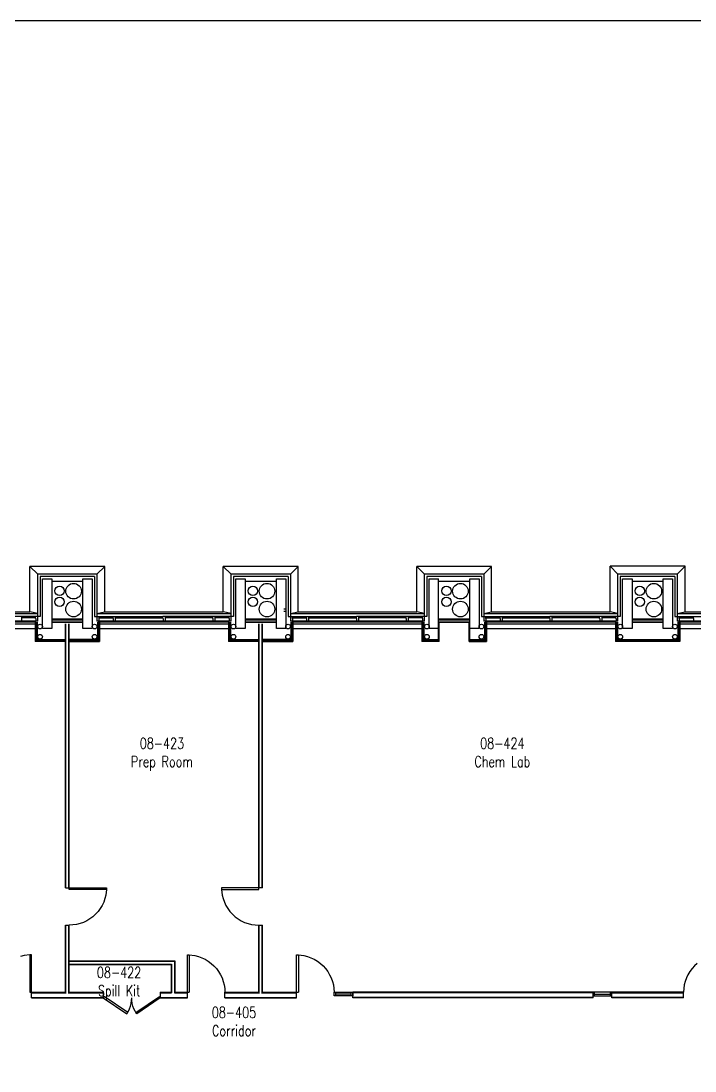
# Model space of a CAD drawing. Extents: x 11182 to 734459, y -1391328 to 152085.
# Drawn here: x 558848 to 580451, y -843346 to -809666 of the extents above; entities that cross this region are included whole.
import ezdxf
from ezdxf.enums import TextEntityAlignment as Align

# ---------------------------------------------------------------- set-up
doc = ezdxf.new("R2010")
doc.units = 0
doc.header["$LTSCALE"] = 500
doc.header["$MEASUREMENT"] = 0
doc.layers.add('0_Defpoints', color=106, linetype='CONTINUOUS', plot=False)
for name, color, linetype in [('0_room_data', 7, 'CONTINUOUS'), ('1_Wall_Exist', 251, 'CONTINUOUS'), ('3_Text', 7, 'CONTINUOUS')]:
    doc.layers.add(name, color=color, linetype=linetype)
doc.styles.add('1_200', font='simplex.shx', dxfattribs={"width": 0.75, "height": 460})

# ---------------------------------------------------------------- blocks, each defined once
blk = doc.blocks.new('room_data')
at = {"layer": '3_Text', "style": '1_200', "width": 0.75}
for tag, p in [('ROOMNUM', (0, 0)), ('ROOMUSE', (0, -575))]:
    blk.add_attdef(tag, text='', height=345, dxfattribs=at).set_placement(p, align=Align.MIDDLE_CENTER)

msp = doc.modelspace()

# ---------------------------------------------------------------- linework, layer by layer
at = {"layer": '0_Defpoints'}
msp.add_lwpolyline([(517676, -809666), (517676, -875369), (619216, -875369), (619216, -809666)], close=True, dxfattribs=at)
at = {"layer": '1_Wall_Exist'}
for p, q in [((559133, -828617), (559133, -827162)), ((561533, -827162), (559133, -827162)), ((559133, -827162), (559383, -827412)), ((561533, -827162), (561283, -827412)), ((561533, -828617), (561533, -827162)), ((565333, -828617), (565333, -827162)), ((567733, -827162), (565333, -827162)), ((565333, -827162), (565583, -827412)), ((567733, -827162), (567483, -827412)), ((567733, -828617), (567733, -827162)), ((571533, -828617), (571533, -827162)), ((573933, -827162), (571533, -827162)), ((571533, -827162), (571783, -827412)), ((573933, -827162), (573683, -827412)), ((573933, -828617), (573933, -827162)), ((577733, -828617), (577733, -827155)), ((580133, -827155), (577733, -827155)), ((577733, -827155), (577983, -827412)), ((580133, -827155), (579883, -827412)), ((580133, -828617), (580133, -827155)), ((561283, -827405), (559383, -827405)), ((559383, -828917), (559383, -827405)), ((561208, -827480), (559458, -827480)), ((559458, -827480), (559458, -828765)), ((561208, -827480), (561208, -828765)), ((561283, -827405), (561283, -828917)), ((567483, -827405), (565583, -827405)), ((565583, -828917), (565583, -827405)), ((567408, -827480), (565658, -827480)), ((565658, -827480), (565658, -828765)), ((567408, -827480), (567408, -828765)), ((567483, -827405), (567483, -828917)), ((573683, -827405), (571783, -827405)), ((571783, -828917), (571783, -827405)), ((573608, -827480), (571858, -827480)), ((571858, -827480), (571858, -828765)), ((573608, -827480), (573608, -828765)), ((573683, -827405), (573683, -828917)), ((579883, -827405), (577983, -827405)), ((577983, -828917), (577983, -827405)), ((579808, -827480), (578058, -827480)), ((578058, -827480), (578058, -828765)), ((579808, -827480), (579808, -828765)), ((579883, -827405), (579883, -828917)), ((559533, -829155), (559533, -827555)), ((559533, -827555), (559833, -827555)), ((559833, -827555), (559833, -829155)), ((559833, -827630), (560833, -827630)), ((560833, -829155), (560833, -827555)), ((560833, -827555), (561133, -827555)), ((561133, -827555), (561133, -829155)), ((565733, -829155), (565733, -827555)), ((565733, -827555), (566033, -827555)), ((566033, -827555), (566033, -829155)), ((566033, -827630), (567033, -827630)), ((567033, -829155), (567033, -827555)), ((567033, -827555), (567333, -827555)), ((567333, -827555), (567333, -829155)), ((571933, -829155), (571933, -827555)), ((571933, -827555), (572233, -827555)), ((572233, -829553), (572233, -827555)), ((572233, -827630), (573233, -827630)), ((573233, -827555), (573533, -827555)), ((573233, -829553), (573233, -827555)), ((573533, -827555), (573533, -829155)), ((578133, -829155), (578133, -827555)), ((578133, -827555), (578433, -827555)), ((578433, -827555), (578433, -829155)), ((578433, -827630), (579433, -827630)), ((579433, -829155), (579433, -827555)), ((579433, -827555), (579733, -827555)), ((579733, -827555), (579733, -829155)), ((555083, -828667), (559383, -828667)), ((555333, -828617), (559133, -828617)), ((559458, -828765), (557267, -828765)), ((558862, -828765), (558862, -828917)), ((559317, -828790), (558862, -828790)), ((559317, -828815), (558862, -828815)), ((559383, -828667), (559133, -828617)), ((559315, -828790), (559317, -828777)), ((559317, -828828), (559315, -828815)), ((559317, -828828), (559317, -828765)), ((559320, -828828), (559317, -828828)), ((559320, -828828), (559320, -828917)), ((561208, -828765), (563399, -828765)), ((561283, -828667), (561533, -828617)), ((561283, -828667), (565583, -828667)), ((561346, -828790), (561802, -828790)), ((561346, -828815), (561802, -828815)), ((561346, -828828), (561346, -828917)), ((561346, -828828), (561349, -828828)), ((561349, -828828), (561349, -828765)), ((561352, -828790), (561349, -828777)), ((561349, -828828), (561352, -828815)), ((561533, -828617), (565333, -828617)), ((561799, -828790), (561802, -828777)), ((561802, -828828), (561799, -828815)), ((561802, -828828), (561802, -828765)), ((561804, -828828), (561802, -828828)), ((561804, -828828), (561804, -828917)), ((561868, -828765), (561868, -828917)), ((561868, -828790), (563399, -828790)), ((561868, -828815), (563399, -828815)), ((563396, -828790), (563399, -828777)), ((563399, -828828), (563396, -828815)), ((563465, -828765), (563399, -828765)), ((563399, -828828), (563399, -828765)), ((563402, -828828), (563399, -828828)), ((563402, -828828), (563402, -828917)), ((563465, -828765), (563465, -828917)), ((565658, -828765), (563467, -828765)), ((564996, -828790), (563467, -828790)), ((564996, -828815), (563467, -828815)), ((564994, -828790), (564996, -828777)), ((564996, -828828), (564994, -828815)), ((564996, -828828), (564996, -828765)), ((564999, -828828), (564996, -828828)), ((564999, -828828), (564999, -828917)), ((565062, -828765), (565062, -828917)), ((565517, -828790), (565062, -828790)), ((565517, -828815), (565062, -828815)), ((565583, -828667), (565333, -828617)), ((565515, -828790), (565517, -828777)), ((565517, -828828), (565515, -828815)), ((565517, -828828), (565517, -828765)), ((565520, -828828), (565517, -828828)), ((565520, -828828), (565520, -828917)), ((567273, -828524), (567323, -828524)), ((567273, -828599), (567323, -828599)), ((567408, -828765), (569599, -828765)), ((567483, -828667), (567733, -828617)), ((567483, -828667), (571783, -828667)), ((567546, -828790), (568002, -828790)), ((567546, -828815), (568002, -828815)), ((567546, -828828), (567546, -828917)), ((567546, -828828), (567549, -828828)), ((567549, -828828), (567549, -828765)), ((567552, -828790), (567549, -828777)), ((567549, -828828), (567552, -828815)), ((567733, -828617), (571533, -828617)), ((567999, -828790), (568002, -828777)), ((568002, -828828), (567999, -828815)), ((568002, -828828), (568002, -828765)), ((568004, -828828), (568002, -828828)), ((568004, -828828), (568004, -828917)), ((568068, -828765), (568068, -828917)), ((568068, -828790), (569599, -828790)), ((568068, -828815), (569599, -828815)), ((569596, -828790), (569599, -828777)), ((569599, -828828), (569596, -828815)), ((569665, -828765), (569599, -828765)), ((569599, -828828), (569599, -828765)), ((569602, -828828), (569599, -828828)), ((569602, -828828), (569602, -828917)), ((569665, -828765), (569665, -828917)), ((571858, -828765), (569667, -828765)), ((571196, -828790), (569667, -828790)), ((571196, -828815), (569667, -828815)), ((571194, -828790), (571196, -828777)), ((571196, -828828), (571194, -828815)), ((571196, -828828), (571196, -828765)), ((571199, -828828), (571196, -828828)), ((571199, -828828), (571199, -828917)), ((571262, -828765), (571262, -828917)), ((571717, -828790), (571262, -828790)), ((571717, -828815), (571262, -828815)), ((571783, -828667), (571533, -828617)), ((571715, -828790), (571717, -828777)), ((571717, -828828), (571715, -828815)), ((571717, -828828), (571717, -828765)), ((571720, -828828), (571717, -828828)), ((571720, -828828), (571720, -828917)), ((573608, -828765), (575799, -828765)), ((573683, -828667), (573933, -828617)), ((573683, -828667), (577983, -828667)), ((573746, -828790), (574202, -828790)), ((573746, -828815), (574202, -828815)), ((573746, -828828), (573746, -828917)), ((573746, -828828), (573749, -828828)), ((573749, -828828), (573749, -828765)), ((573752, -828790), (573749, -828777)), ((573749, -828828), (573752, -828815)), ((573933, -828617), (577733, -828617)), ((574199, -828790), (574202, -828777)), ((574202, -828828), (574199, -828815)), ((574202, -828828), (574202, -828765)), ((574204, -828828), (574202, -828828)), ((574204, -828828), (574204, -828917)), ((574268, -828765), (574268, -828917)), ((574268, -828790), (575799, -828790)), ((574268, -828815), (575799, -828815)), ((575796, -828790), (575799, -828777)), ((575799, -828828), (575796, -828815)), ((575865, -828765), (575799, -828765)), ((575799, -828828), (575799, -828765)), ((575802, -828828), (575799, -828828)), ((575802, -828828), (575802, -828917)), ((575865, -828765), (575865, -828917)), ((578058, -828765), (575867, -828765)), ((577396, -828790), (575867, -828790)), ((577396, -828815), (575867, -828815)), ((577394, -828790), (577396, -828777)), ((577396, -828828), (577394, -828815)), ((577396, -828828), (577396, -828765)), ((577399, -828828), (577396, -828828)), ((577399, -828828), (577399, -828917)), ((577462, -828765), (577462, -828917)), ((577917, -828790), (577462, -828790)), ((577917, -828815), (577462, -828815)), ((577983, -828667), (577733, -828617)), ((577915, -828790), (577917, -828777)), ((577917, -828828), (577915, -828815)), ((577917, -828828), (577917, -828765)), ((577920, -828828), (577917, -828828)), ((577920, -828828), (577920, -828917)), ((579808, -828765), (581928, -828765)), ((579883, -828667), (580133, -828617)), ((579883, -828667), (584183, -828667)), ((579946, -828790), (580402, -828790)), ((579946, -828815), (580402, -828815)), ((579946, -828828), (579946, -828917)), ((579946, -828828), (579949, -828828)), ((579949, -828828), (579949, -828765)), ((579952, -828790), (579949, -828777)), ((579949, -828828), (579952, -828815)), ((580133, -828617), (583933, -828617)), ((580399, -828790), (580402, -828777)), ((580402, -828828), (580399, -828815)), ((580402, -828828), (580402, -828765)), ((580404, -828828), (580402, -828828)), ((580404, -828828), (580404, -828917)), ((559320, -828944), (555146, -828944)), ((555146, -829001), (559320, -829001)), ((555165, -829155), (559301, -829155)), ((559383, -828917), (557202, -828917)), ((559301, -828944), (559301, -829572)), ((559320, -828944), (559320, -829553)), ((559342, -828944), (559342, -829530)), ((559364, -828944), (559364, -829530)), ((559833, -829155), (559533, -829155)), ((560833, -828855), (559833, -828855)), ((560833, -828880), (559833, -828880)), ((560833, -828944), (559833, -828944)), ((560833, -828960), (559833, -828960)), ((560274, -837468), (560274, -829001)), ((560287, -837468), (560287, -829001)), ((560379, -837468), (560379, -829001)), ((560392, -837525), (560392, -829001)), ((561133, -829155), (560833, -829155)), ((563401, -828917), (561283, -828917)), ((561302, -828944), (561302, -829530)), ((561324, -828944), (561324, -829530)), ((561324, -828944), (561346, -828944)), ((561324, -828953), (561324, -828944)), ((561331, -828953), (561324, -828953)), ((561324, -828976), (561324, -828985)), ((561331, -828976), (561324, -828976)), ((561324, -828985), (561346, -828985)), ((561327, -828947), (561344, -828947)), ((561327, -828951), (561327, -828947)), ((561331, -828951), (561327, -828951)), ((561331, -828978), (561327, -828978)), ((561327, -828978), (561327, -828982)), ((561327, -828982), (561344, -828982)), ((561331, -828951), (561331, -828953)), ((561331, -828976), (561331, -828978)), ((561344, -828947), (561344, -828982)), ((561346, -828944), (561346, -829553)), ((565520, -828944), (561346, -828944)), ((561346, -828944), (561346, -828985)), ((561346, -829001), (565520, -829001)), ((561365, -828944), (561365, -829572)), ((561365, -829155), (565501, -829155)), ((565583, -828917), (563402, -828917)), ((565501, -828944), (565501, -829572)), ((565520, -828944), (565520, -829553)), ((565542, -828944), (565542, -829530)), ((565564, -828944), (565564, -829530)), ((566033, -829155), (565733, -829155)), ((567033, -828855), (566033, -828855)), ((567033, -828880), (566033, -828880)), ((567033, -828944), (566033, -828944)), ((567033, -828960), (566033, -828960)), ((566474, -837525), (566474, -829001)), ((566487, -837468), (566487, -829001)), ((566579, -837468), (566579, -829001)), ((566592, -837468), (566592, -829001)), ((567333, -829155), (567033, -829155)), ((569601, -828917), (567483, -828917)), ((567502, -828944), (567502, -829530)), ((567524, -828944), (567524, -829530)), ((567524, -828944), (567546, -828944)), ((567524, -828953), (567524, -828944)), ((567531, -828953), (567524, -828953)), ((567524, -828976), (567524, -828985)), ((567531, -828976), (567524, -828976)), ((567524, -828985), (567546, -828985)), ((567527, -828947), (567544, -828947)), ((567527, -828951), (567527, -828947)), ((567531, -828951), (567527, -828951)), ((567531, -828978), (567527, -828978)), ((567527, -828978), (567527, -828982)), ((567527, -828982), (567544, -828982)), ((567531, -828951), (567531, -828953)), ((567531, -828976), (567531, -828978)), ((567544, -828947), (567544, -828982)), ((567546, -828944), (567546, -829553)), ((571720, -828944), (567546, -828944)), ((567546, -828944), (567546, -828985)), ((567546, -829001), (571720, -829001)), ((567565, -828944), (567565, -829572)), ((567565, -829155), (571701, -829155)), ((571783, -828917), (569602, -828917)), ((571701, -828944), (571701, -829572)), ((571720, -828944), (571720, -829553)), ((571720, -828944), (571720, -828985)), ((571742, -828944), (571720, -828944)), ((571742, -828985), (571720, -828985)), ((571723, -828947), (571723, -828982)), ((571739, -828947), (571723, -828947)), ((571739, -828982), (571723, -828982)), ((571735, -828951), (571735, -828953)), ((571735, -828951), (571739, -828951)), ((571735, -828953), (571742, -828953)), ((571735, -828976), (571742, -828976)), ((571735, -828976), (571735, -828978)), ((571735, -828978), (571739, -828978)), ((571739, -828951), (571739, -828947)), ((571739, -828978), (571739, -828982)), ((571742, -828944), (571742, -829530)), ((571742, -828953), (571742, -828944)), ((571742, -828976), (571742, -828985)), ((571764, -828944), (571764, -829530)), ((572233, -829155), (571933, -829155)), ((573233, -828855), (572233, -828855)), ((573233, -828880), (572233, -828880)), ((573233, -828944), (572233, -828944)), ((573233, -828960), (572233, -828960)), ((572252, -829572), (572252, -828960)), ((573214, -829572), (573214, -828960)), ((573533, -829155), (573233, -829155)), ((575801, -828917), (573683, -828917)), ((573702, -828944), (573702, -829530)), ((573724, -828944), (573724, -829530)), ((573724, -828944), (573746, -828944)), ((573724, -828953), (573724, -828944)), ((573731, -828953), (573724, -828953)), ((573731, -828976), (573724, -828976)), ((573724, -828976), (573724, -828985)), ((573724, -828985), (573746, -828985)), ((573727, -828951), (573727, -828947)), ((573727, -828947), (573744, -828947)), ((573731, -828951), (573727, -828951)), ((573731, -828978), (573727, -828978)), ((573727, -828978), (573727, -828982)), ((573727, -828982), (573744, -828982)), ((573731, -828951), (573731, -828953)), ((573731, -828976), (573731, -828978)), ((573744, -828947), (573744, -828982)), ((573746, -828944), (573746, -829553)), ((577920, -828944), (573746, -828944)), ((573746, -828944), (573746, -828985)), ((573746, -829001), (577920, -829001)), ((573765, -828944), (573765, -829572)), ((573765, -829155), (577901, -829155)), ((577983, -828917), (575802, -828917)), ((577901, -828944), (577901, -829572)), ((577920, -828944), (577920, -829553)), ((577942, -828944), (577942, -829530)), ((577964, -828944), (577964, -829530)), ((578433, -829155), (578133, -829155)), ((579433, -828855), (578433, -828855)), ((579433, -828880), (578433, -828880)), ((579433, -828944), (578433, -828944)), ((579433, -828960), (578433, -828960)), ((579733, -829155), (579433, -829155)), ((581930, -828917), (579883, -828917)), ((579902, -828944), (579902, -829530)), ((579924, -828944), (579924, -829530)), ((579924, -828944), (579946, -828944)), ((579924, -828953), (579924, -828944)), ((579931, -828953), (579924, -828953)), ((579924, -828976), (579924, -828985)), ((579931, -828976), (579924, -828976)), ((579924, -828985), (579946, -828985)), ((579927, -828947), (579944, -828947)), ((579927, -828951), (579927, -828947)), ((579931, -828951), (579927, -828951)), ((579931, -828978), (579927, -828978)), ((579927, -828978), (579927, -828982)), ((579927, -828982), (579944, -828982)), ((579931, -828951), (579931, -828953)), ((579931, -828976), (579931, -828978)), ((579944, -828947), (579944, -828982)), ((584183, -828944), (579946, -828944)), ((579946, -828944), (579946, -829553)), ((579946, -828944), (579946, -828985)), ((579946, -829001), (584183, -829001)), ((579965, -828944), (579965, -829572)), ((579965, -829155), (581838, -829155)), ((559342, -829489), (559320, -829489)), ((559320, -829489), (559320, -829553)), ((559320, -829508), (560274, -829508)), ((559323, -829492), (559323, -829528)), ((559339, -829492), (559323, -829492)), ((559335, -829496), (559339, -829496)), ((559335, -829496), (559335, -829499)), ((559335, -829499), (559342, -829499)), ((559335, -829521), (559342, -829521)), ((559335, -829521), (559335, -829523)), ((559339, -829496), (559339, -829492)), ((559342, -829499), (559342, -829489)), ((559342, -829521), (559342, -829530)), ((561346, -829508), (560392, -829508)), ((561324, -829489), (561346, -829489)), ((561324, -829499), (561324, -829489)), ((561331, -829499), (561324, -829499)), ((561324, -829521), (561324, -829530)), ((561331, -829521), (561324, -829521)), ((561327, -829492), (561344, -829492)), ((561327, -829496), (561327, -829492)), ((561331, -829496), (561327, -829496)), ((561331, -829496), (561331, -829499)), ((561331, -829521), (561331, -829523)), ((561344, -829492), (561344, -829528)), ((561346, -829489), (561346, -829553)), ((565542, -829489), (565520, -829489)), ((565520, -829489), (565520, -829553)), ((565520, -829508), (566474, -829508)), ((565523, -829492), (565523, -829528)), ((565539, -829492), (565523, -829492)), ((565535, -829496), (565539, -829496)), ((565535, -829496), (565535, -829499)), ((565535, -829499), (565542, -829499)), ((565535, -829521), (565542, -829521)), ((565535, -829521), (565535, -829523)), ((565539, -829496), (565539, -829492)), ((565542, -829499), (565542, -829489)), ((565542, -829521), (565542, -829530)), ((567546, -829508), (566592, -829508)), ((567524, -829489), (567546, -829489)), ((567524, -829499), (567524, -829489)), ((567531, -829499), (567524, -829499)), ((567524, -829521), (567524, -829530)), ((567531, -829521), (567524, -829521)), ((567527, -829492), (567544, -829492)), ((567527, -829496), (567527, -829492)), ((567531, -829496), (567527, -829496)), ((567531, -829496), (567531, -829499)), ((567531, -829521), (567531, -829523)), ((567544, -829492), (567544, -829528)), ((567546, -829489), (567546, -829553)), ((571742, -829489), (571720, -829489)), ((571720, -829489), (571720, -829553)), ((571720, -829508), (572233, -829508)), ((571739, -829492), (571723, -829492)), ((571723, -829492), (571723, -829528)), ((571735, -829496), (571739, -829496)), ((571735, -829496), (571735, -829499)), ((571735, -829499), (571742, -829499)), ((571735, -829521), (571742, -829521)), ((571735, -829521), (571735, -829523)), ((571739, -829496), (571739, -829492)), ((571742, -829499), (571742, -829489)), ((571742, -829521), (571742, -829530)), ((573233, -829508), (573724, -829508)), ((573724, -829499), (573724, -829489)), ((573724, -829489), (573746, -829489)), ((573731, -829499), (573724, -829499)), ((573724, -829521), (573724, -829530)), ((573731, -829521), (573724, -829521)), ((573727, -829492), (573744, -829492)), ((573727, -829496), (573727, -829492)), ((573731, -829496), (573727, -829496)), ((573731, -829496), (573731, -829499)), ((573731, -829521), (573731, -829523)), ((573744, -829492), (573744, -829528)), ((573746, -829489), (573746, -829553)), ((577942, -829489), (577920, -829489)), ((577920, -829489), (577920, -829553)), ((577920, -829508), (579946, -829508)), ((577923, -829492), (577923, -829528)), ((577939, -829492), (577923, -829492)), ((577935, -829496), (577939, -829496)), ((577935, -829496), (577935, -829499)), ((577935, -829499), (577942, -829499)), ((577935, -829521), (577942, -829521)), ((577935, -829521), (577935, -829523)), ((577939, -829496), (577939, -829492)), ((577942, -829499), (577942, -829489)), ((577942, -829521), (577942, -829530)), ((579924, -829489), (579946, -829489)), ((579924, -829499), (579924, -829489)), ((579931, -829499), (579924, -829499)), ((579924, -829521), (579924, -829530)), ((579931, -829521), (579924, -829521)), ((579927, -829492), (579944, -829492)), ((579927, -829496), (579927, -829492)), ((579931, -829496), (579927, -829496)), ((579931, -829496), (579931, -829499)), ((579931, -829521), (579931, -829523)), ((579944, -829492), (579944, -829528)), ((579946, -829489), (579946, -829553)), ((560274, -829572), (559301, -829572)), ((559342, -829530), (559320, -829530)), ((560274, -829553), (559320, -829553)), ((559361, -829553), (559320, -829553)), ((559339, -829528), (559323, -829528)), ((559323, -829533), (559323, -829550)), ((559327, -829533), (559323, -829533)), ((559358, -829550), (559323, -829550)), ((559327, -829537), (559327, -829533)), ((559329, -829537), (559327, -829537)), ((559329, -829530), (560274, -829530)), ((559329, -829537), (559329, -829530)), ((559335, -829523), (559339, -829523)), ((559339, -829523), (559339, -829528)), ((559352, -829530), (559361, -829530)), ((559352, -829537), (559352, -829530)), ((559354, -829537), (559352, -829537)), ((559354, -829537), (559354, -829533)), ((559354, -829533), (559358, -829533)), ((559358, -829533), (559358, -829550)), ((559361, -829530), (559361, -829553)), ((559776, -829530), (559776, -829553)), ((559786, -829530), (559776, -829530)), ((559818, -829553), (559776, -829553)), ((559779, -829533), (559779, -829550)), ((559783, -829533), (559779, -829533)), ((559815, -829550), (559779, -829550)), ((559783, -829537), (559783, -829533)), ((559786, -829537), (559783, -829537)), ((559786, -829537), (559786, -829530)), ((559808, -829530), (559818, -829530)), ((559808, -829537), (559808, -829530)), ((559811, -829537), (559808, -829537)), ((559811, -829537), (559811, -829533)), ((559811, -829533), (559815, -829533)), ((559815, -829533), (559815, -829550)), ((559818, -829530), (559818, -829553)), ((560233, -829530), (560233, -829553)), ((560242, -829530), (560233, -829530)), ((560274, -829553), (560233, -829553)), ((560236, -829533), (560236, -829550)), ((560240, -829533), (560236, -829533)), ((560271, -829550), (560236, -829550)), ((560240, -829537), (560240, -829533)), ((560242, -829537), (560240, -829537)), ((560242, -829537), (560242, -829530)), ((560265, -829530), (560274, -829530)), ((560265, -829537), (560265, -829530)), ((560267, -829537), (560265, -829537)), ((560267, -829537), (560267, -829533)), ((560267, -829533), (560271, -829533)), ((560271, -829533), (560271, -829550)), ((560274, -829530), (560274, -829553)), ((561337, -829530), (560392, -829530)), ((560392, -829530), (560392, -829553)), ((560402, -829530), (560392, -829530)), ((560392, -829553), (561346, -829553)), ((560392, -829553), (560433, -829553)), ((560392, -829572), (561365, -829572)), ((560395, -829533), (560395, -829550)), ((560399, -829533), (560395, -829533)), ((560395, -829550), (560431, -829550)), ((560399, -829537), (560399, -829533)), ((560399, -829537), (560402, -829537)), ((560402, -829537), (560402, -829530)), ((560424, -829530), (560433, -829530)), ((560424, -829537), (560424, -829530)), ((560424, -829537), (560427, -829537)), ((560427, -829537), (560427, -829533)), ((560427, -829533), (560431, -829533)), ((560431, -829533), (560431, -829550)), ((560433, -829530), (560433, -829553)), ((560849, -829530), (560849, -829553)), ((560858, -829530), (560849, -829530)), ((560849, -829553), (560890, -829553)), ((560851, -829533), (560851, -829550)), ((560856, -829533), (560851, -829533)), ((560851, -829550), (560887, -829550)), ((560856, -829537), (560856, -829533)), ((560856, -829537), (560858, -829537)), ((560858, -829537), (560858, -829530)), ((560880, -829530), (560890, -829530)), ((560880, -829537), (560880, -829530)), ((560880, -829537), (560883, -829537)), ((560883, -829537), (560883, -829533)), ((560883, -829533), (560887, -829533)), ((560887, -829533), (560887, -829550)), ((560890, -829530), (560890, -829553)), ((561305, -829530), (561305, -829553)), ((561315, -829530), (561305, -829530)), ((561305, -829553), (561346, -829553)), ((561308, -829533), (561308, -829550)), ((561312, -829533), (561308, -829533)), ((561308, -829550), (561344, -829550)), ((561312, -829537), (561312, -829533)), ((561312, -829537), (561315, -829537)), ((561315, -829537), (561315, -829530)), ((561324, -829530), (561346, -829530)), ((561331, -829523), (561327, -829523)), ((561327, -829523), (561327, -829528)), ((561327, -829528), (561344, -829528)), ((561337, -829537), (561337, -829530)), ((561337, -829537), (561340, -829537)), ((561340, -829537), (561340, -829533)), ((561340, -829533), (561344, -829533)), ((561344, -829533), (561344, -829550)), ((566474, -829572), (565501, -829572)), ((565542, -829530), (565520, -829530)), ((566474, -829553), (565520, -829553)), ((565561, -829553), (565520, -829553)), ((565539, -829528), (565523, -829528)), ((565523, -829533), (565523, -829550)), ((565527, -829533), (565523, -829533)), ((565558, -829550), (565523, -829550)), ((565527, -829537), (565527, -829533)), ((565529, -829537), (565527, -829537)), ((565529, -829530), (566474, -829530)), ((565529, -829537), (565529, -829530)), ((565535, -829523), (565539, -829523)), ((565539, -829523), (565539, -829528)), ((565552, -829530), (565561, -829530)), ((565552, -829537), (565552, -829530)), ((565554, -829537), (565552, -829537)), ((565554, -829537), (565554, -829533)), ((565554, -829533), (565558, -829533)), ((565558, -829533), (565558, -829550)), ((565561, -829530), (565561, -829553)), ((565976, -829530), (565976, -829553)), ((565986, -829530), (565976, -829530)), ((566018, -829553), (565976, -829553)), ((565979, -829533), (565979, -829550)), ((565983, -829533), (565979, -829533)), ((566015, -829550), (565979, -829550)), ((565983, -829537), (565983, -829533)), ((565986, -829537), (565983, -829537)), ((565986, -829537), (565986, -829530)), ((566008, -829530), (566018, -829530)), ((566008, -829537), (566008, -829530)), ((566011, -829537), (566008, -829537)), ((566011, -829537), (566011, -829533)), ((566011, -829533), (566015, -829533)), ((566015, -829533), (566015, -829550)), ((566018, -829530), (566018, -829553)), ((566433, -829530), (566433, -829553)), ((566442, -829530), (566433, -829530)), ((566474, -829553), (566433, -829553)), ((566436, -829533), (566436, -829550)), ((566440, -829533), (566436, -829533)), ((566471, -829550), (566436, -829550)), ((566440, -829537), (566440, -829533)), ((566442, -829537), (566440, -829537)), ((566442, -829537), (566442, -829530)), ((566465, -829530), (566474, -829530)), ((566465, -829537), (566465, -829530)), ((566467, -829537), (566465, -829537)), ((566467, -829537), (566467, -829533)), ((566467, -829533), (566471, -829533)), ((566471, -829533), (566471, -829550)), ((566474, -829530), (566474, -829553)), ((567537, -829530), (566592, -829530)), ((566592, -829530), (566592, -829553)), ((566602, -829530), (566592, -829530)), ((566592, -829553), (567546, -829553)), ((566592, -829553), (566633, -829553)), ((566592, -829572), (567565, -829572)), ((566595, -829533), (566595, -829550)), ((566599, -829533), (566595, -829533)), ((566595, -829550), (566631, -829550)), ((566599, -829537), (566599, -829533)), ((566599, -829537), (566602, -829537)), ((566602, -829537), (566602, -829530)), ((566624, -829530), (566633, -829530)), ((566624, -829537), (566624, -829530)), ((566624, -829537), (566627, -829537)), ((566627, -829537), (566627, -829533)), ((566627, -829533), (566631, -829533)), ((566631, -829533), (566631, -829550)), ((566633, -829530), (566633, -829553)), ((567049, -829530), (567049, -829553)), ((567058, -829530), (567049, -829530)), ((567049, -829553), (567090, -829553)), ((567051, -829533), (567051, -829550)), ((567056, -829533), (567051, -829533)), ((567051, -829550), (567087, -829550)), ((567056, -829537), (567056, -829533)), ((567056, -829537), (567058, -829537)), ((567058, -829537), (567058, -829530)), ((567080, -829530), (567090, -829530)), ((567080, -829537), (567080, -829530)), ((567080, -829537), (567083, -829537)), ((567083, -829537), (567083, -829533)), ((567083, -829533), (567087, -829533)), ((567087, -829533), (567087, -829550)), ((567090, -829530), (567090, -829553)), ((567505, -829530), (567505, -829553)), ((567515, -829530), (567505, -829530)), ((567505, -829553), (567546, -829553)), ((567508, -829533), (567508, -829550)), ((567512, -829533), (567508, -829533)), ((567508, -829550), (567544, -829550)), ((567512, -829537), (567512, -829533)), ((567512, -829537), (567515, -829537)), ((567515, -829537), (567515, -829530)), ((567524, -829530), (567546, -829530)), ((567531, -829523), (567527, -829523)), ((567527, -829523), (567527, -829528)), ((567527, -829528), (567544, -829528)), ((567537, -829537), (567537, -829530)), ((567537, -829537), (567540, -829537)), ((567540, -829537), (567540, -829533)), ((567540, -829533), (567544, -829533)), ((567544, -829533), (567544, -829550)), ((572252, -829572), (571701, -829572)), ((571742, -829530), (571720, -829530)), ((572233, -829553), (571720, -829553)), ((571761, -829553), (571720, -829553)), ((571739, -829528), (571723, -829528)), ((571727, -829533), (571723, -829533)), ((571723, -829533), (571723, -829550)), ((571758, -829550), (571723, -829550)), ((571727, -829537), (571727, -829533)), ((571729, -829537), (571727, -829537)), ((571729, -829530), (572224, -829530)), ((571729, -829537), (571729, -829530)), ((571735, -829523), (571739, -829523)), ((571739, -829523), (571739, -829528)), ((571752, -829537), (571752, -829530)), ((571752, -829530), (571761, -829530)), ((571754, -829537), (571752, -829537)), ((571754, -829537), (571754, -829533)), ((571754, -829533), (571758, -829533)), ((571758, -829533), (571758, -829550)), ((571761, -829530), (571761, -829553)), ((572192, -829530), (572192, -829553)), ((572201, -829530), (572192, -829530)), ((572233, -829553), (572192, -829553)), ((572195, -829533), (572195, -829550)), ((572199, -829533), (572195, -829533)), ((572230, -829550), (572195, -829550)), ((572199, -829537), (572199, -829533)), ((572201, -829537), (572199, -829537)), ((572201, -829537), (572201, -829530)), ((572224, -829537), (572224, -829530)), ((572224, -829530), (572233, -829530)), ((572226, -829537), (572224, -829537)), ((572226, -829537), (572226, -829533)), ((572226, -829533), (572230, -829533)), ((572230, -829533), (572230, -829550)), ((572233, -829530), (572233, -829553)), ((573214, -829572), (573765, -829572)), ((573233, -829530), (573233, -829553)), ((573243, -829530), (573233, -829530)), ((573233, -829553), (573746, -829553)), ((573274, -829553), (573233, -829553)), ((573236, -829533), (573236, -829550)), ((573240, -829533), (573236, -829533)), ((573272, -829550), (573236, -829550)), ((573240, -829537), (573240, -829533)), ((573243, -829537), (573240, -829537)), ((573243, -829530), (573724, -829530)), ((573243, -829537), (573243, -829530)), ((573265, -829530), (573274, -829530)), ((573265, -829537), (573265, -829530)), ((573268, -829537), (573265, -829537)), ((573268, -829537), (573268, -829533)), ((573268, -829533), (573272, -829533)), ((573272, -829533), (573272, -829550)), ((573274, -829530), (573274, -829553)), ((573705, -829530), (573705, -829553)), ((573715, -829530), (573705, -829530)), ((573746, -829553), (573705, -829553)), ((573708, -829533), (573708, -829550)), ((573712, -829533), (573708, -829533)), ((573744, -829550), (573708, -829550)), ((573712, -829537), (573712, -829533)), ((573715, -829537), (573712, -829537)), ((573715, -829537), (573715, -829530)), ((573724, -829530), (573746, -829530)), ((573731, -829523), (573727, -829523)), ((573727, -829523), (573727, -829528)), ((573727, -829528), (573744, -829528)), ((573737, -829537), (573737, -829530)), ((573740, -829537), (573737, -829537)), ((573740, -829537), (573740, -829533)), ((573740, -829533), (573744, -829533)), ((573744, -829533), (573744, -829550)), ((579965, -829572), (577901, -829572)), ((577942, -829530), (577920, -829530)), ((579946, -829553), (577920, -829553)), ((577961, -829553), (577920, -829553)), ((577939, -829528), (577923, -829528)), ((577923, -829533), (577923, -829550)), ((577927, -829533), (577923, -829533)), ((577958, -829550), (577923, -829550)), ((577927, -829537), (577927, -829533)), ((577929, -829537), (577927, -829537)), ((577929, -829530), (579937, -829530)), ((577929, -829537), (577929, -829530)), ((577935, -829523), (577939, -829523)), ((577939, -829523), (577939, -829528)), ((577952, -829530), (577961, -829530)), ((577952, -829537), (577952, -829530)), ((577954, -829537), (577952, -829537)), ((577954, -829537), (577954, -829533)), ((577954, -829533), (577958, -829533)), ((577958, -829533), (577958, -829550)), ((577961, -829530), (577961, -829553)), ((578376, -829530), (578376, -829553)), ((578386, -829530), (578376, -829530)), ((578418, -829553), (578376, -829553)), ((578379, -829533), (578379, -829550)), ((578383, -829533), (578379, -829533)), ((578415, -829550), (578379, -829550)), ((578383, -829537), (578383, -829533)), ((578386, -829537), (578383, -829537)), ((578386, -829537), (578386, -829530)), ((578408, -829530), (578418, -829530)), ((578408, -829537), (578408, -829530)), ((578411, -829537), (578408, -829537)), ((578411, -829537), (578411, -829533)), ((578411, -829533), (578415, -829533)), ((578415, -829533), (578415, -829550)), ((578418, -829530), (578418, -829553)), ((578912, -829530), (578912, -829553)), ((578922, -829530), (578912, -829530)), ((578954, -829553), (578912, -829553)), ((578915, -829533), (578915, -829550)), ((578919, -829533), (578915, -829533)), ((578951, -829550), (578915, -829550)), ((578919, -829537), (578919, -829533)), ((578922, -829537), (578919, -829537)), ((578922, -829537), (578922, -829530)), ((578944, -829530), (578954, -829530)), ((578944, -829537), (578944, -829530)), ((578947, -829537), (578944, -829537)), ((578947, -829537), (578947, -829533)), ((578947, -829533), (578951, -829533)), ((578951, -829533), (578951, -829550)), ((578954, -829530), (578954, -829553)), ((579449, -829530), (579449, -829553)), ((579458, -829530), (579449, -829530)), ((579449, -829553), (579490, -829553)), ((579451, -829533), (579451, -829550)), ((579456, -829533), (579451, -829533)), ((579451, -829550), (579487, -829550)), ((579456, -829537), (579456, -829533)), ((579456, -829537), (579458, -829537)), ((579458, -829537), (579458, -829530)), ((579480, -829530), (579490, -829530)), ((579480, -829537), (579480, -829530)), ((579480, -829537), (579483, -829537)), ((579483, -829537), (579483, -829533)), ((579483, -829533), (579487, -829533)), ((579487, -829533), (579487, -829550)), ((579490, -829530), (579490, -829553)), ((579905, -829530), (579905, -829553)), ((579915, -829530), (579905, -829530)), ((579905, -829553), (579946, -829553)), ((579908, -829533), (579908, -829550)), ((579912, -829533), (579908, -829533)), ((579908, -829550), (579944, -829550)), ((579912, -829537), (579912, -829533)), ((579912, -829537), (579915, -829537)), ((579915, -829537), (579915, -829530)), ((579924, -829530), (579946, -829530)), ((579931, -829523), (579927, -829523)), ((579927, -829523), (579927, -829528)), ((579927, -829528), (579944, -829528)), ((579937, -829537), (579937, -829530)), ((579937, -829537), (579940, -829537)), ((579940, -829537), (579940, -829533)), ((579940, -829533), (579944, -829533)), ((579944, -829533), (579944, -829550)), ((560274, -837468), (561592, -837468)), ((561592, -837525), (560392, -837525)), ((561592, -837525), (561569, -837703)), ((561592, -837468), (561592, -837525)), ((565274, -837468), (565274, -837525)), ((566592, -837468), (565274, -837468)), ((565274, -837525), (565297, -837703)), ((565274, -837525), (566474, -837525)), ((561501, -837928), (561450, -838035)), ((561540, -837817), (561501, -837928)), ((561569, -837703), (561540, -837817)), ((565297, -837703), (565326, -837817)), ((565326, -837817), (565366, -837928)), ((565366, -837928), (565416, -838035)), ((561320, -838229), (561241, -838317)), ((561390, -838135), (561320, -838229)), ((561450, -838035), (561390, -838135)), ((565416, -838035), (565477, -838135)), ((565477, -838135), (565546, -838229)), ((565546, -838229), (565626, -838317)), ((560740, -838616), (560626, -838645)), ((560851, -838577), (560740, -838616)), ((560958, -838526), (560851, -838577)), ((561059, -838466), (560958, -838526)), ((561153, -838396), (561059, -838466)), ((561241, -838317), (561153, -838396)), ((565626, -838317), (565713, -838396)), ((565713, -838396), (565807, -838466)), ((565807, -838466), (565908, -838526)), ((565908, -838526), (566015, -838577)), ((566015, -838577), (566126, -838616)), ((566126, -838616), (566240, -838645)), ((560274, -840856), (560274, -838668)), ((560274, -838668), (560392, -838668)), ((560287, -840856), (560287, -838668)), ((560379, -840856), (560379, -838668)), ((560509, -838662), (560392, -838668)), ((560392, -840856), (560392, -838668)), ((560626, -838645), (560509, -838662)), ((566240, -838645), (566357, -838662)), ((566357, -838662), (566474, -838668)), ((566474, -840856), (566474, -838668)), ((566474, -838668), (566592, -838668)), ((566487, -840856), (566487, -838668)), ((566579, -840856), (566579, -838668)), ((566592, -840856), (566592, -838668)), ((559126, -839621), (558949, -839645)), ((559183, -839621), (559126, -839621)), ((559126, -839621), (559126, -840821)), ((559183, -840999), (559183, -839621)), ((564183, -840999), (564183, -839621)), ((564183, -839621), (564240, -839621)), ((564240, -839621), (564418, -839645)), ((564240, -839621), (564240, -840821)), ((567683, -840999), (567683, -839621)), ((567683, -839621), (567740, -839621)), ((567740, -839621), (567918, -839645)), ((567740, -839621), (567740, -840821)), ((558949, -839645), (558835, -839673)), ((560392, -839809), (563780, -839809)), ((560392, -839822), (563767, -839822)), ((560392, -839914), (563675, -839914)), ((560392, -839927), (563662, -839927)), ((563662, -839927), (563662, -840821)), ((563675, -839914), (563675, -840834)), ((563767, -839822), (563767, -840834)), ((563780, -839809), (563780, -840821)), ((564418, -839645), (564532, -839673)), ((564532, -839673), (564643, -839713)), ((564643, -839713), (564749, -839763)), ((564749, -839763), (564850, -839824)), ((564850, -839824), (564944, -839894)), ((564944, -839894), (565031, -839973)), ((567918, -839645), (568032, -839673)), ((568032, -839673), (568143, -839713)), ((568143, -839713), (568249, -839763)), ((568249, -839763), (568350, -839824)), ((568350, -839824), (568444, -839894)), ((568444, -839894), (568531, -839973)), ((580522, -839894), (580435, -839973)), ((565031, -839973), (565111, -840060)), ((565111, -840060), (565180, -840155)), ((565180, -840155), (565241, -840256)), ((565241, -840256), (565292, -840362)), ((568531, -839973), (568611, -840060)), ((568611, -840060), (568680, -840155)), ((568680, -840155), (568741, -840256)), ((568741, -840256), (568792, -840362)), ((580225, -840256), (580175, -840362)), ((580286, -840155), (580225, -840256)), ((580356, -840060), (580286, -840155)), ((580435, -839973), (580356, -840060)), ((565292, -840362), (565331, -840473)), ((565331, -840473), (565360, -840587)), ((565360, -840587), (565377, -840704)), ((568792, -840362), (568831, -840473)), ((568831, -840473), (568860, -840587)), ((568860, -840587), (568877, -840704)), ((580107, -840587), (580089, -840704)), ((580135, -840473), (580107, -840587)), ((580175, -840362), (580135, -840473)), ((559126, -840821), (560274, -840821)), ((559183, -840935), (559183, -840821)), ((559183, -840834), (560274, -840834)), ((560392, -840821), (561483, -840821)), ((560392, -840834), (561483, -840834)), ((561483, -840821), (561483, -840999)), ((561512, -840957), (561483, -840999)), ((562268, -841472), (561512, -840957)), ((562527, -841472), (563283, -840957)), ((563283, -840957), (563312, -840999)), ((563312, -840821), (563662, -840821)), ((563312, -840821), (563312, -840999)), ((563312, -840834), (563675, -840834)), ((563767, -840834), (564183, -840834)), ((563780, -840821), (564240, -840821)), ((565377, -840704), (565383, -840821)), ((565383, -840821), (566474, -840821)), ((565383, -840999), (565383, -840821)), ((565383, -840834), (566474, -840834)), ((566592, -840821), (567740, -840821)), ((566592, -840834), (567683, -840834)), ((567683, -840935), (567683, -840821)), ((568877, -840704), (568883, -840821)), ((568883, -840935), (568883, -840821)), ((568883, -840821), (568933, -840821)), ((568933, -840935), (568883, -840935)), ((568933, -840821), (568933, -840935)), ((568933, -840821), (569433, -840821)), ((569433, -840878), (568933, -840878)), ((569433, -840935), (568933, -840935)), ((569433, -840935), (569433, -840821)), ((569433, -840821), (569483, -840821)), ((569483, -840935), (569433, -840935)), ((580083, -840821), (569483, -840821)), ((569483, -840999), (569483, -840821)), ((569483, -840821), (569483, -840935)), ((577183, -840834), (569483, -840834)), ((577183, -840999), (577183, -840821)), ((577183, -840935), (577783, -840935)), ((577233, -840935), (577233, -840821)), ((577233, -840878), (577733, -840878)), ((577733, -840821), (577733, -840935)), ((577783, -840999), (577783, -840821)), ((577783, -840834), (580083, -840834)), ((580089, -840704), (580083, -840821)), ((580083, -840999), (580083, -840821)), ((559183, -840986), (561483, -840986)), ((559183, -840999), (561483, -840999)), ((561483, -840999), (562239, -841514)), ((562328, -841349), (562358, -841264)), ((562358, -841264), (562379, -841178)), ((562379, -841178), (562393, -841089)), ((562393, -841089), (562397, -840999)), ((562402, -841089), (562397, -840999)), ((562415, -841178), (562402, -841089)), ((562437, -841264), (562415, -841178)), ((562467, -841349), (562437, -841264)), ((563312, -840999), (562556, -841514)), ((563312, -840986), (564183, -840986)), ((563312, -840999), (564183, -840999)), ((565383, -840986), (567683, -840986)), ((565383, -840999), (567683, -840999)), ((577183, -840986), (569483, -840986)), ((577183, -840999), (569483, -840999)), ((580083, -840986), (577783, -840986)), ((580083, -840999), (577783, -840999)), ((562239, -841514), (562268, -841472)), ((562265, -841470), (562289, -841430)), ((562289, -841430), (562328, -841349)), ((562506, -841430), (562467, -841349)), ((562530, -841470), (562506, -841430)), ((562556, -841514), (562527, -841472))]:
    msp.add_line(p, q, dxfattribs=at)
for centre, radius in [((560083, -827947), 150), ((560533, -827955), 250), ((566283, -827947), 150), ((566733, -827955), 250), ((572483, -827947), 150), ((572933, -827955), 250), ((578683, -827947), 150), ((579133, -827955), 250), ((560083, -828297), 150), ((566283, -828297), 150), ((572483, -828297), 150), ((578683, -828297), 150), ((560533, -828530), 250), ((566733, -828530), 250), ((572933, -828530), 250), ((579133, -828530), 250), ((559458, -829090), 75), ((561208, -829090), 75), ((565658, -829090), 75), ((567408, -829090), 75), ((571858, -829090), 75), ((573608, -829090), 75), ((578058, -829090), 75), ((579808, -829090), 75), ((559458, -829415), 75), ((561208, -829415), 75), ((565658, -829415), 75), ((567408, -829415), 75), ((571858, -829415), 75), ((573608, -829415), 75), ((578058, -829415), 75), ((579808, -829415), 75)]:
    msp.add_circle(centre, radius, dxfattribs=at)

# ---------------------------------------------------------------- block references
at = {"layer": '0_room_data', "xscale": 1.018417926029456, "yscale": 1.018417926029456, "zscale": 1.018417926029456}
for p, values in [((563365, -832836), {'ROOMNUM': '08-423', 'ROOMUSE': 'Prep Room'}), ((574277, -832836), {'ROOMNUM': '08-424', 'ROOMUSE': 'Chem Lab'}), ((561992, -840184), {'ROOMNUM': '08-422', 'ROOMUSE': 'Spill Kit'}), ((565675, -841467), {'ROOMNUM': '08-405', 'ROOMUSE': 'Corridor'})]:
    msp.add_blockref('room_data', p, dxfattribs=at).add_auto_attribs(values)

doc.saveas('drawing.dxf')
